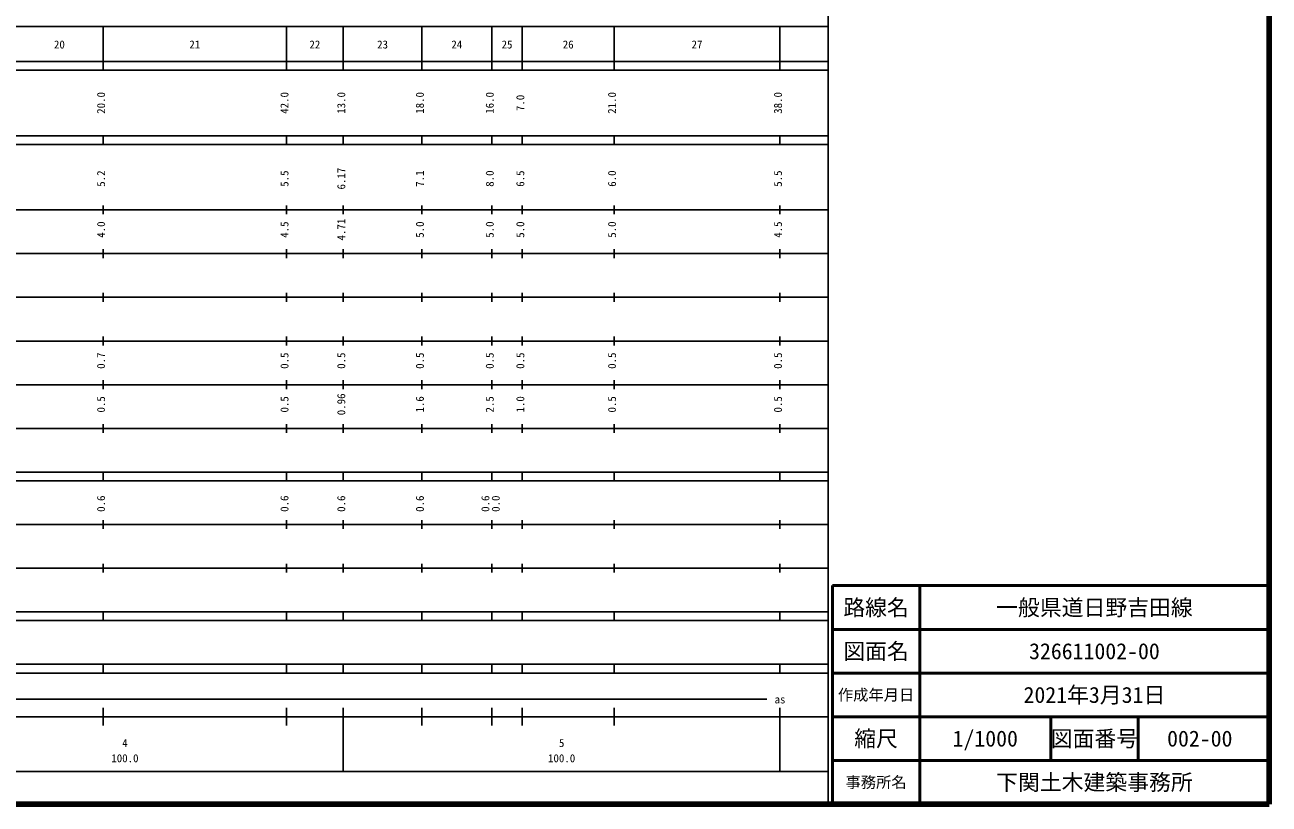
# Model space of a CAD drawing. Units: millimetres on the paper, enlarged 1000 times. Extents: x 40000 to 680000, y 20000 to 380000.
# Drawn here: x 395096 to 680000, y 20000 to 198357 of the extents above; entities that cross this region are included whole.
import ezdxf
from ezdxf.enums import TextEntityAlignment as Align

# ---------------------------------------------------------------- set-up
doc = ezdxf.new("R2010")
doc.units = ezdxf.units.MM
doc.header["$LTSCALE"] = 1000
for name, color, linetype, lineweight in [('M-TTL', 2, 'Continuous', 140), ('M-TTL-BAND', 7, 'Continuous', 25), ('M-TTL-FRAM', 2, 'Continuous', 50), ('M-TTL-LINE', 7, 'Continuous', 50)]:
    doc.layers.add(name, color=color, linetype=linetype, lineweight=lineweight)
doc.layers.add('M-TTL-TXT', color=7, linetype='Continuous')
doc.styles.add('ＭＳ ゴシック', font='')
doc.styles.get('ＭＳ ゴシック').set_extended_font_data('MS Gothic')

msp = doc.modelspace()

# ---------------------------------------------------------------- linework, layer by layer
at = {"layer": 'M-TTL'}
for p, q in [((680000, 20000), (680000, 380000)), ((40000, 20000), (680000, 20000))]:
    msp.add_line(p, q, dxfattribs=at)
at = {"layer": 'M-TTL-BAND'}
for p, q in [((579000, 20000), (579000, 370000)), ((68000, 198000), (579000, 198000)), ((413000, 188000), (413000, 198000)), ((455000, 188000), (455000, 198000)), ((468000, 188000), (468000, 198000)), ((486000, 188000), (486000, 198000)), ((502000, 188000), (502000, 198000)), ((509000, 188000), (509000, 198000)), ((530000, 188000), (530000, 198000)), ((568000, 188000), (568000, 198000)), ((40000, 190000), (579000, 190000)), ((40000, 188000), (579000, 188000)), ((40000, 173000), (579000, 173000)), ((40000, 171000), (579000, 171000)), ((413000, 171000), (413000, 173000)), ((455000, 171000), (455000, 173000)), ((468000, 171000), (468000, 173000)), ((486000, 171000), (486000, 173000)), ((502000, 171000), (502000, 173000)), ((509000, 171000), (509000, 173000)), ((530000, 171000), (530000, 173000)), ((568000, 171000), (568000, 173000)), ((413000, 155000), (413000, 157000)), ((455000, 155000), (455000, 157000)), ((468000, 155000), (468000, 157000)), ((486000, 155000), (486000, 157000)), ((502000, 155000), (502000, 157000)), ((509000, 155000), (509000, 157000)), ((530000, 155000), (530000, 157000)), ((568000, 155000), (568000, 157000)), ((40000, 156000), (579000, 156000)), ((46000, 146000), (579000, 146000)), ((413000, 145000), (413000, 147000)), ((455000, 145000), (455000, 147000)), ((468000, 145000), (468000, 147000)), ((486000, 145000), (486000, 147000)), ((502000, 145000), (502000, 147000)), ((509000, 145000), (509000, 147000)), ((530000, 145000), (530000, 147000)), ((568000, 145000), (568000, 147000)), ((413000, 135000), (413000, 137000)), ((455000, 135000), (455000, 137000)), ((468000, 135000), (468000, 137000)), ((486000, 135000), (486000, 137000)), ((502000, 135000), (502000, 137000)), ((509000, 135000), (509000, 137000)), ((530000, 135000), (530000, 137000)), ((568000, 135000), (568000, 137000)), ((52000, 136000), (579000, 136000)), ((46000, 126000), (579000, 126000)), ((413000, 125000), (413000, 127000)), ((455000, 125000), (455000, 127000)), ((468000, 125000), (468000, 127000)), ((486000, 125000), (486000, 127000)), ((502000, 125000), (502000, 127000)), ((509000, 125000), (509000, 127000)), ((530000, 125000), (530000, 127000)), ((568000, 125000), (568000, 127000)), ((413000, 115000), (413000, 117000)), ((455000, 115000), (455000, 117000)), ((468000, 115000), (468000, 117000)), ((486000, 115000), (486000, 117000)), ((502000, 115000), (502000, 117000)), ((509000, 115000), (509000, 117000)), ((530000, 115000), (530000, 117000)), ((568000, 115000), (568000, 117000)), ((52000, 116000), (579000, 116000)), ((46000, 106000), (579000, 106000)), ((413000, 105000), (413000, 107000)), ((455000, 105000), (455000, 107000)), ((468000, 105000), (468000, 107000)), ((486000, 105000), (486000, 107000)), ((502000, 105000), (502000, 107000)), ((509000, 105000), (509000, 107000)), ((530000, 105000), (530000, 107000)), ((568000, 105000), (568000, 107000)), ((40000, 96000), (579000, 96000)), ((413000, 94000), (413000, 96000)), ((455000, 94000), (455000, 96000)), ((468000, 94000), (468000, 96000)), ((486000, 94000), (486000, 96000)), ((502000, 94000), (502000, 96000)), ((509000, 94000), (509000, 96000)), ((530000, 94000), (530000, 96000)), ((568000, 94000), (568000, 96000)), ((40000, 94000), (579000, 94000)), ((49000, 84000), (579000, 84000)), ((413000, 83000), (413000, 85000)), ((455000, 83000), (455000, 85000)), ((468000, 83000), (468000, 85000)), ((486000, 83000), (486000, 85000)), ((502000, 83000), (502000, 85000)), ((509000, 83000), (509000, 85000)), ((530000, 83000), (530000, 85000)), ((568000, 83000), (568000, 85000)), ((413000, 73000), (413000, 75000)), ((455000, 73000), (455000, 75000)), ((468000, 73000), (468000, 75000)), ((486000, 73000), (486000, 75000)), ((502000, 73000), (502000, 75000)), ((509000, 73000), (509000, 75000)), ((530000, 73000), (530000, 75000)), ((568000, 73000), (568000, 75000)), ((40000, 74000), (579000, 74000)), ((40000, 64000), (579000, 64000)), ((413000, 62000), (413000, 64000)), ((455000, 62000), (455000, 64000)), ((468000, 62000), (468000, 64000)), ((486000, 62000), (486000, 64000)), ((502000, 62000), (502000, 64000)), ((509000, 62000), (509000, 64000)), ((530000, 62000), (530000, 64000)), ((568000, 62000), (568000, 64000)), ((40000, 62000), (579000, 62000)), ((40000, 52000), (579000, 52000)), ((413000, 50000), (413000, 52000)), ((455000, 50000), (455000, 52000)), ((468000, 50000), (468000, 52000)), ((486000, 50000), (486000, 52000)), ((502000, 50000), (502000, 52000)), ((509000, 50000), (509000, 52000)), ((530000, 50000), (530000, 52000)), ((568000, 50000), (568000, 52000)), ((40000, 50000), (579000, 50000)), ((71000, 44000), (565000, 44000)), ((40000, 40000), (579000, 40000)), ((413000, 38000), (413000, 42000)), ((455000, 38000), (455000, 42000)), ((468000, 27500), (468000, 42000)), ((486000, 38000), (486000, 42000)), ((502000, 38000), (502000, 42000)), ((509000, 38000), (509000, 42000)), ((530000, 38000), (530000, 42000)), ((568000, 27500), (568000, 42000)), ((68000, 27500), (579000, 27500))]:
    msp.add_line(p, q, dxfattribs=at)
at = {"layer": 'M-TTL-FRAM'}
for p, q in [((680000, 70000), (580000, 70000)), ((580000, 70000), (580000, 20000))]:
    msp.add_line(p, q, dxfattribs=at)
at = {"layer": 'M-TTL-LINE'}
for p, q in [((600000, 70000), (600000, 20000)), ((680000, 60000), (580000, 60000)), ((680000, 50000), (580000, 50000)), ((680000, 40000), (580000, 40000)), ((630000, 40000), (630000, 30000)), ((650000, 40000), (650000, 30000)), ((680000, 30000), (580000, 30000))]:
    msp.add_line(p, q, dxfattribs=at)

# ---------------------------------------------------------------- texts
at = {"layer": 'M-TTL-BAND', "style": 'ＭＳ ゴシック'}
for s, p in [('20', (403000, 192405)), ('21', (434000, 192405)), ('22', (461500, 192405)), ('23', (477000, 192405)), ('24', (494000, 192405)), ('25', (505500, 192405)), ('26', (519500, 192405)), ('27', (549000, 192405)), ('as', (568000, 42500)), ('4', (418000, 32523)), ('5', (518000, 32523)), ('100.0', (418000, 29033)), ('100.0', (518000, 29033))]:
    msp.add_text(s, height=1833, dxfattribs=at).set_placement(p, align=Align.BOTTOM_CENTER)
for s, p in [('20.0', (414000, 180500)), ('42.0', (456000, 180500)), ('13.0', (469000, 180500)), ('18.0', (487000, 180500)), ('16.0', (503000, 180500)), ('21.0', (531000, 180500)), ('38.0', (569000, 180500)), ('7.0', (510000, 180500)), ('6.17', (469000, 163174)), ('5.2', (414000, 163174)), ('5.5', (456000, 163174)), ('7.1', (487000, 163174)), ('8.0', (503000, 163174)), ('6.5', (510000, 163174)), ('6.0', (531000, 163174)), ('5.5', (569000, 163174)), ('4.71', (469000, 151500)), ('4.0', (414000, 151500)), ('4.5', (456000, 151500)), ('5.0', (487000, 151500)), ('5.0', (503000, 151500)), ('5.0', (510000, 151500)), ('5.0', (531000, 151500)), ('4.5', (569000, 151500)), ('0.7', (414000, 121500)), ('0.5', (456000, 121500)), ('0.5', (469000, 121500)), ('0.5', (487000, 121500)), ('0.5', (503000, 121500)), ('0.5', (510000, 121500)), ('0.5', (531000, 121500)), ('0.5', (569000, 121500)), ('0.5', (414000, 111500)), ('0.5', (456000, 111500)), ('0.96', (469000, 111500)), ('1.6', (487000, 111500)), ('2.5', (503000, 111500)), ('1.0', (510000, 111500)), ('0.5', (531000, 111500)), ('0.5', (569000, 111500)), ('0.6', (414000, 88764)), ('0.6', (456000, 88764)), ('0.6', (469000, 88764)), ('0.6', (487000, 88764)), ('0.6', (502000, 88764)), ('0.0', (504370, 88764))]:
    msp.add_text(s, height=1833, rotation=90, dxfattribs=at).set_placement(p, align=Align.BOTTOM_CENTER)
at = {"layer": 'M-TTL-TXT', "style": 'ＭＳ ゴシック'}
for s, height, p in [('路線名', 3666, (590000, 65000)), ('路線名', 3666, (590000, 65000)), ('一般県道日野吉田線', 3666, (640000, 65000)), ('図面名', 3666, (590000, 55000)), ('図面名', 3666, (590000, 55000)), ('326611002-00', 3666, (640000, 55000)), ('作成年月日', 2566, (590000, 45000)), ('作成年月日', 2566, (590000, 45000)), ('2021年3月31日', 3666, (640000, 45000)), ('縮尺', 3666, (590000, 35000)), ('縮尺', 3666, (590000, 35000)), ('1/1000', 3666, (615000, 35000)), ('図面番号', 3666, (640000, 35000)), ('図面番号', 3666, (640000, 35000)), ('002-00', 3666, (664125, 35000)), ('事務所名', 2566, (590000, 25000)), ('事務所名', 2566, (590000, 25000)), ('下関土木建築事務所', 3666, (640000, 25000))]:
    msp.add_text(s, height=height, dxfattribs=at).set_placement(p, align=Align.MIDDLE_CENTER)

doc.saveas('drawing.dxf')
